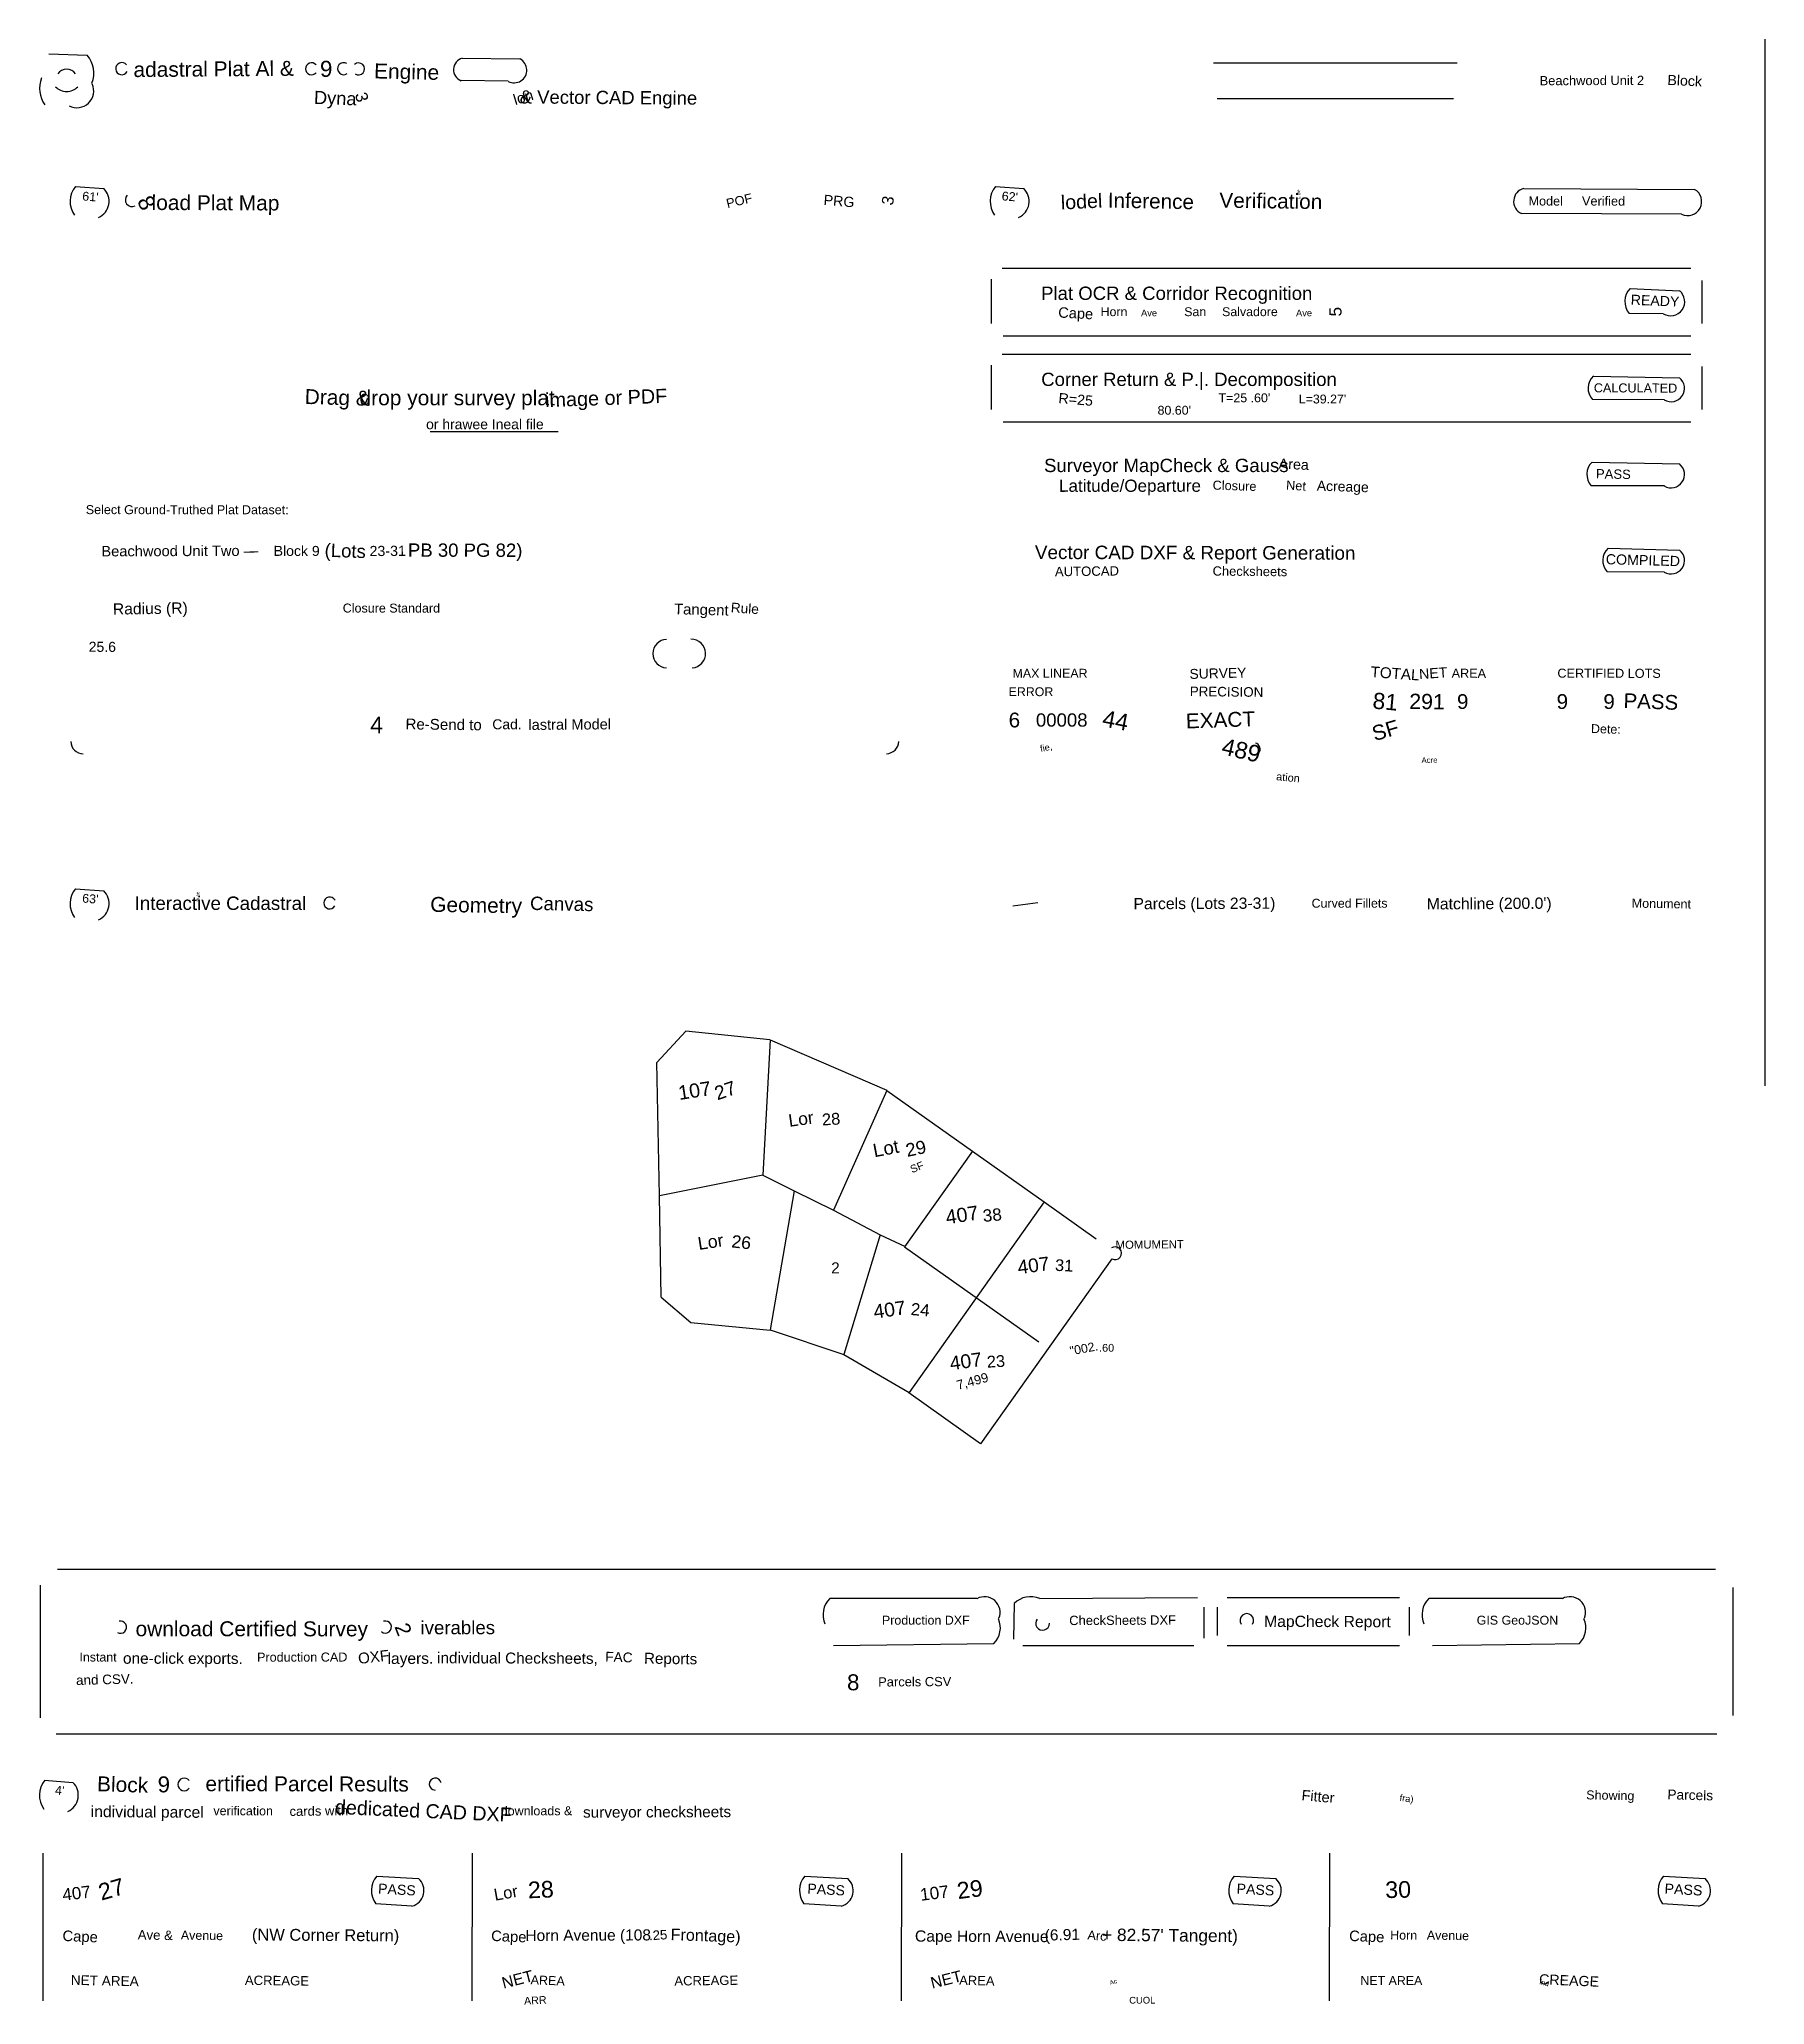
# Model space of a CAD drawing. Extents: x 23 to 1426, y 0 to 1598.
import ezdxf
from ezdxf.enums import TextEntityAlignment as Align

# ---------------------------------------------------------------- set-up
doc = ezdxf.new("R2010")
doc.units = 0
doc.header["$MEASUREMENT"] = 0
for name, color, linetype in [('PLAT-CURVE', 4, 'CONTINUOUS'), ('PLAT-LINE', 7, 'CONTINUOUS'), ('PLAT-TEXT-AREA', 5, 'CONTINUOUS'), ('PLAT-TEXT-CURVE', 6, 'CONTINUOUS'), ('PLAT-TEXT-DIST', 2, 'CONTINUOUS'), ('PLAT-TEXT-LOTNO', 5, 'CONTINUOUS'), ('PLAT-TEXT-MISC', 9, 'CONTINUOUS'), ('PLAT-TEXT-UNASSOC', 30, 'CONTINUOUS')]:
    doc.layers.add(name, color=color, linetype=linetype)
doc.styles.add('PLAT', font='arial.ttf')

msp = doc.modelspace()

# ---------------------------------------------------------------- linework, layer by layer
at = {"layer": 'PLAT-CURVE', "true_color": 0x03b2c2}
msp.add_arc((45.2, 1570.6), 22.4, -21.6487, 40.5549, dxfattribs=at)
at = {"layer": 'PLAT-CURVE', "true_color": 0x035760}
msp.add_arc((369.6, 1573.3), 9.59, 105.1232, -111.1105, dxfattribs=at)
at = {"layer": 'PLAT-CURVE', "true_color": 0x02c6d5}
msp.add_arc((45.8, 1558.1), 22.4, 157.8483, -143.4878, dxfattribs=at)
at = {"layer": 'PLAT-CURVE', "true_color": 0x00f0ff}
for centre, radius, start, end in [((45.5, 1565.1), 8.72, 33.1869, 146.8131), ((45.5, 1568.1), 12.5, -136.314, -43.686)]:
    msp.add_arc(centre, radius, start, end, dxfattribs=at)
at = {"layer": 'PLAT-CURVE', "true_color": 0xffffff}
for centre, radius, start, end in [((90.3, 1574.1), 4.93, 38.2509, -29.2677), ((98.7, 1467.5), 5.51, 136.2675, -63.0443), ((553.2, 1098.8), 8, 98.5586, 98.5586), ((259.4, 895.7), 4.82, 26.8632, -30.0671), ((89.2, 306.8), 4.97, -120.1438, 103.1844), ((304.6, 306.9), 4.93, -131.1568, 107.0329)]:
    msp.add_arc(centre, radius, start, end, dxfattribs=at)
at = {"layer": 'PLAT-CURVE', "true_color": 0xa7faff}
msp.add_arc((244.6, 1574), 4.88, 41.3659, -41.3659, dxfattribs=at)
at = {"layer": 'PLAT-CURVE', "true_color": 0x80f7ff}
msp.add_arc((270.7, 1574.1), 4.88, 58.8322, -53.4615, dxfattribs=at)
at = {"layer": 'PLAT-CURVE', "true_color": 0x66f6ff}
msp.add_arc((282.8, 1573.9), 4.92, -125.4049, 131.9209, dxfattribs=at)
at = {"layer": 'PLAT-CURVE', "true_color": 0x044f57}
msp.add_arc((409.3, 1572.9), 10.3, -117.8917, 62.3882, dxfattribs=at)
at = {"layer": 'PLAT-CURVE', "true_color": 0x8997ab}
msp.add_arc((1221.4, 1564.5), 5.76, 113.5385, 113.5385, dxfattribs=at)
at = {"layer": 'PLAT-CURVE', "true_color": 0x05738d}
msp.add_arc((53.9, 1556), 13.6, -117.9655, 24.6602, dxfattribs=at)
at = {"layer": 'PLAT-CURVE', "true_color": 0x0a4f5d}
msp.add_arc((67.4, 1466.2), 19.1, 140.549, -144.0195, dxfattribs=at)
at = {"layer": 'PLAT-CURVE', "true_color": 0x0c3440}
msp.add_arc((65.6, 1466.2), 14.4, -66.0167, 46.0127, dxfattribs=at)
at = {"layer": 'PLAT-CURVE', "true_color": 0x0a4c5a}
for centre in [(815.4, 1466.2), (67.4, 895.2)]:
    msp.add_arc(centre, 19.1, 140.549, -144.0195, dxfattribs=at)
at = {"layer": 'PLAT-CURVE', "true_color": 0x0c303d}
for centre in [(813.6, 1466.2), (65.6, 895.2)]:
    msp.add_arc(centre, 14.4, -66.0167, 46.0127, dxfattribs=at)
at = {"layer": 'PLAT-CURVE', "true_color": 0x0e5848}
msp.add_arc((1232.8, 1466.2), 10.9, 104.3067, -115.0449, dxfattribs=at)
at = {"layer": 'PLAT-CURVE', "true_color": 0x0d5647}
msp.add_arc((1363.4, 1466), 11.4, -116.2037, 60.8012, dxfattribs=at)
at = {"layer": 'PLAT-CURVE', "true_color": 0x01d3e1}
for centre in [(825.4, 1384.6), (825.4, 1314.6)]:
    msp.add_arc(centre, 13.6, 108.3338, 108.3338, dxfattribs=at)
at = {"layer": 'PLAT-CURVE', "true_color": 0x0d5045}
msp.add_arc((1327.3, 1384.7), 15, 134.9894, -139.4491, dxfattribs=at)
at = {"layer": 'PLAT-CURVE', "true_color": 0x0d3434}
for centre, radius, start, end in [((1349.5, 1384.7), 11.5, -121.0623, 50.8926), ((1349.9, 1314.2), 10.9, -120.2296, 51.2661)]:
    msp.add_arc(centre, radius, start, end, dxfattribs=at)
at = {"layer": 'PLAT-CURVE', "true_color": 0x0d4c42}
msp.add_arc((1296.1, 1314.2), 13.7, 132.8024, -137.6747, dxfattribs=at)
at = {"layer": 'PLAT-CURVE', "true_color": 0x01d2e1}
for centre in [(825.4, 1244.6), (825.4, 1173.6)]:
    msp.add_arc(centre, 13.6, 108.3338, 108.3338, dxfattribs=at)
at = {"layer": 'PLAT-CURVE', "true_color": 0x0f4b41}
msp.add_arc((1295.1, 1244.2), 13.7, 132.8024, -137.6747, dxfattribs=at)
at = {"layer": 'PLAT-CURVE', "true_color": 0x0f3233}
msp.add_arc((1349.9, 1244.2), 10.9, -120.2296, 51.2661, dxfattribs=at)
at = {"layer": 'PLAT-CURVE', "true_color": 0x11493f}
msp.add_arc((1308.1, 1174.2), 13.7, 132.8024, -137.6747, dxfattribs=at)
at = {"layer": 'PLAT-CURVE', "true_color": 0x113132}
msp.add_arc((1349.9, 1174.2), 10.9, -120.2296, 51.2661, dxfattribs=at)
at = {"layer": 'PLAT-CURVE', "true_color": 0x03afbd}
msp.add_arc((533.6, 1098.5), 11.6, 92.7479, -92.7357, dxfattribs=at)
at = {"layer": 'PLAT-CURVE', "true_color": 0x00e2f1}
msp.add_arc((553.4, 1098.5), 11.6, -86.8018, 91.7776, dxfattribs=at)
at = {"layer": 'PLAT-CURVE', "true_color": 0x00e4f8}
msp.add_arc((58.9, 1027.2), 10.1, -178.8358, -89.5791, dxfattribs=at)
at = {"layer": 'PLAT-CURVE', "true_color": 0x0093f5}
msp.add_arc((711.7, 1027.5), 10.4, -88.4589, -2.6778, dxfattribs=at)
at = {"layer": 'PLAT-CURVE', "true_color": 0x0fac78}
msp.add_arc((1010.9, 1020.9), 4.93, -103.1351, 77.9324, dxfattribs=at)
at = {"layer": 'PLAT-CURVE', "true_color": 0xdbf4ed}
msp.add_arc((897.9, 610.9), 5.22, -120.2669, 125.378, dxfattribs=at)
at = {"layer": 'PLAT-CURVE', "true_color": 0x095c6a}
msp.add_arc((679.1, 316.9), 18.7, 134.9177, -156.4494, dxfattribs=at)
at = {"layer": 'PLAT-CURVE', "true_color": 0x095d6b}
msp.add_arc((791.7, 318.9), 12.7, -21.8817, 119.0203, dxfattribs=at)
at = {"layer": 'PLAT-CURVE', "true_color": 0x422969}
msp.add_arc((829.1, 312.9), 18.7, 66.4494, 135.0823, dxfattribs=at)
at = {"layer": 'PLAT-CURVE', "true_color": 0x5c421a}
msp.add_arc((1166.1, 316.9), 18.7, 134.9177, -156.4494, dxfattribs=at)
at = {"layer": 'PLAT-CURVE', "true_color": 0x5c421b}
msp.add_arc((1267.7, 318.9), 12.7, -21.8817, 119.0203, dxfattribs=at)
at = {"layer": 'PLAT-CURVE', "true_color": 0x0b4a59}
msp.add_arc((787, 306.2), 17.6, -45.497, 24.677, dxfattribs=at)
at = {"layer": 'PLAT-CURVE', "true_color": 0x8646c8}
msp.add_arc((838.9, 309.9), 5.54, 139.994, 1.6425, dxfattribs=at)
at = {"layer": 'PLAT-CURVE', "true_color": 0x10b981}
msp.add_arc((1005, 312.4), 5.47, -34.003, -146.1155, dxfattribs=at)
at = {"layer": 'PLAT-CURVE', "true_color": 0x4a381c}
msp.add_arc((1263, 306.2), 17.6, -45.497, 24.677, dxfattribs=at)
at = {"layer": 'PLAT-CURVE', "true_color": 0x04444d}
msp.add_arc((42.4, 170.2), 19.1, 140.549, -144.0195, dxfattribs=at)
at = {"layer": 'PLAT-CURVE', "true_color": 0x05272d}
msp.add_arc((40.6, 170.2), 14.4, -66.0167, 46.0127, dxfattribs=at)
at = {"layer": 'PLAT-CURVE', "true_color": 0xfefefe}
for centre, radius, start, end in [((141, 179), 5.12, 36.5972, -36.5972), ((345.2, 179.2), 4.88, 12.0295, -92.586)]:
    msp.add_arc(centre, radius, start, end, dxfattribs=at)
at = {"layer": 'PLAT-CURVE', "true_color": 0x0e463d}
for centre in [(311, 92.7), (659, 92.7), (1008, 92.7)]:
    msp.add_arc(centre, 17.7, 138.8447, -142.6087, dxfattribs=at)
at = {"layer": 'PLAT-CURVE', "true_color": 0x0e2c2e}
for centre in [(323, 92.6), (672, 92.6), (1020, 92.6)]:
    msp.add_arc(centre, 13, -75.7393, 49.1148, dxfattribs=at)
at = {"layer": 'PLAT-CURVE', "true_color": 0x0e463e}
msp.add_arc((1357, 92.7), 17.7, 138.8447, -142.6087, dxfattribs=at)
at = {"layer": 'PLAT-CURVE', "true_color": 0x0f2c2e}
msp.add_arc((1369, 92.6), 13, -75.7393, 49.1148, dxfattribs=at)
at = {"layer": 'PLAT-LINE', "true_color": 0x00f0ff}
for p, q in [((31, 1586.1), (62.2, 1585.2)), ((341, 1279), (445, 1279)), ((617.4, 784.5), (712.2, 743.4)), ((712.2, 743.2), (669, 646)), ((712.2, 743.2), (781.9, 693.9)), ((781.9, 693.9), (726.8, 616.2)), ((611.5, 674.5), (527.4, 657.7)), ((611.5, 674.3), (636.9, 661.7)), ((840.2, 652.7), (730.5, 497.7))]:
    msp.add_line(p, q, dxfattribs=at)
at = {"layer": 'PLAT-LINE', "true_color": 0x052b32}
for p, q in [((367.1, 1582.6), (414, 1582)), ((404.5, 1563.9), (366.2, 1564.4))]:
    msp.add_line(p, q, dxfattribs=at)
at = {"layer": 'PLAT-LINE', "true_color": 0xfcfcfc}
msp.add_line((1426, 1598), (1426, 747), dxfattribs=at)
at = {"layer": 'PLAT-LINE', "true_color": 0x094b3a}
for p, q in [((978, 1579), (1176, 1579)), ((981, 1550), (1173, 1550))]:
    msp.add_line(p, q, dxfattribs=at)
at = {"layer": 'PLAT-LINE', "true_color": 0x0a5362}
msp.add_line((52.6, 1478.3), (75.6, 1476.6), dxfattribs=at)
at = {"layer": 'PLAT-LINE', "true_color": 0x0a505f}
for p, q in [((800.6, 1478.3), (823.6, 1476.6)), ((52.6, 907.3), (75.6, 905.6))]:
    msp.add_line(p, q, dxfattribs=at)
at = {"layer": 'PLAT-LINE', "true_color": 0x0e2c2e}
for p, q in [((1230.1, 1476.7), (1369, 1476)), ((1358.4, 1455.8), (1228.2, 1456.3)), ((297.7, 104.3), (331.5, 102.5)), ((645.7, 104.3), (680.5, 102.5)), ((994.7, 104.3), (1028.5, 102.5)), ((1343.7, 104.3), (1377.5, 102.5))]:
    msp.add_line(p, q, dxfattribs=at)
at = {"layer": 'PLAT-LINE', "true_color": 0x0b414e}
for p, q in [((806, 1412), (1366, 1412)), ((797, 1403), (797, 1367)), ((1375, 1402), (1375, 1367)), ((807, 1357), (1366, 1357)), ((797, 1333), (797, 1297)), ((806, 1342), (1366, 1342)), ((1375, 1332), (1375, 1297)), ((807, 1287), (1366, 1287))]:
    msp.add_line(p, q, dxfattribs=at)
at = {"layer": 'PLAT-LINE', "true_color": 0x0d4a42}
for p, q in [((1316.7, 1395.3), (1356.7, 1393.6)), ((1286.8, 1324.2), (1356.8, 1322.7))]:
    msp.add_line(p, q, dxfattribs=at)
at = {"layer": 'PLAT-LINE', "true_color": 0x0d3334}
for p, q in [((1343.5, 1374.9), (1315.9, 1375)), ((1344.5, 1304.8), (1286, 1305))]:
    msp.add_line(p, q, dxfattribs=at)
at = {"layer": 'PLAT-LINE', "true_color": 0x0f4940}
msp.add_line((1285.8, 1254.2), (1356.8, 1252.7), dxfattribs=at)
at = {"layer": 'PLAT-LINE', "true_color": 0x0f3133}
msp.add_line((1344.5, 1234.8), (1285, 1235), dxfattribs=at)
at = {"layer": 'PLAT-LINE', "true_color": 0x11473f}
msp.add_line((1298.8, 1184.2), (1356.8, 1182.7), dxfattribs=at)
at = {"layer": 'PLAT-LINE', "true_color": 0x112f32}
msp.add_line((1344.5, 1164.8), (1298, 1165), dxfattribs=at)
at = {"layer": 'PLAT-LINE', "true_color": 0x606674}
msp.add_line((835, 895.7), (814.8, 893), dxfattribs=at)
at = {"layer": 'PLAT-LINE', "true_color": 0x00e0ef}
msp.add_line((549, 791.5), (525.4, 766), dxfattribs=at)
at = {"layer": 'PLAT-LINE', "true_color": 0x01c5d4}
msp.add_line((617.2, 784.5), (549, 791.5), dxfattribs=at)
at = {"layer": 'PLAT-LINE', "true_color": 0x00eefd}
for p, q in [((617.4, 784.5), (611.5, 674.3)), ((707, 625.8), (727.1, 616.5)), ((677.4, 528.6), (730.5, 497.7)), ((788.4, 455.8), (730.2, 497.3))]:
    msp.add_line(p, q, dxfattribs=at)
at = {"layer": 'PLAT-LINE', "true_color": 0x00d0df}
msp.add_line((527.4, 657.7), (525.4, 766), dxfattribs=at)
at = {"layer": 'PLAT-LINE', "true_color": 0x00e9f8}
msp.add_line((781.9, 693.9), (840.2, 652.7), dxfattribs=at)
at = {"layer": 'PLAT-LINE', "true_color": 0x00e7f6}
msp.add_line((528.9, 575.2), (527.4, 657.7), dxfattribs=at)
at = {"layer": 'PLAT-LINE', "true_color": 0x00e7f5}
msp.add_line((636.9, 661.7), (617.5, 548.5), dxfattribs=at)
at = {"layer": 'PLAT-LINE', "true_color": 0x00effe}
for p, q in [((636.9, 661.7), (669, 645.9)), ((726.8, 616.2), (836, 538.9))]:
    msp.add_line(p, q, dxfattribs=at)
at = {"layer": 'PLAT-LINE', "true_color": 0x00efff}
msp.add_line((669, 646), (707, 625.8), dxfattribs=at)
at = {"layer": 'PLAT-LINE', "true_color": 0x00ddeb}
msp.add_line((840.2, 652.7), (882.5, 622.7), dxfattribs=at)
at = {"layer": 'PLAT-LINE', "true_color": 0x00e3f2}
msp.add_line((707, 625.8), (677.4, 528.6), dxfattribs=at)
at = {"layer": 'PLAT-LINE', "true_color": 0x01effd}
msp.add_line((895.3, 606.4), (788.4, 455.8), dxfattribs=at)
at = {"layer": 'PLAT-LINE', "true_color": 0x00ecfb}
msp.add_line((528.9, 575.2), (553, 554.7), dxfattribs=at)
at = {"layer": 'PLAT-LINE', "true_color": 0x00deed}
msp.add_line((553, 554.7), (617.5, 548.4), dxfattribs=at)
at = {"layer": 'PLAT-LINE', "true_color": 0x00eaf9}
msp.add_line((617.5, 548.5), (677.4, 528.5), dxfattribs=at)
at = {"layer": 'PLAT-LINE', "true_color": 0x0b3f4b}
for p, q in [((38, 354), (1386, 354)), ((37, 220), (1387, 220))]:
    msp.add_line(p, q, dxfattribs=at)
at = {"layer": 'PLAT-LINE', "true_color": 0x0c4050}
msp.add_line((24, 341), (24, 233), dxfattribs=at)
at = {"layer": 'PLAT-LINE', "true_color": 0x0a3e4b}
msp.add_line((1400, 339), (1400, 235), dxfattribs=at)
at = {"layer": 'PLAT-LINE', "true_color": 0x0c2e3b}
msp.add_line((785.5, 330.1), (665.9, 330.1), dxfattribs=at)
at = {"layer": 'PLAT-LINE', "true_color": 0x211c3d}
msp.add_line((815.9, 326.1), (815.3, 297), dxfattribs=at)
at = {"layer": 'PLAT-LINE', "true_color": 0x211b3c}
msp.add_line((836.6, 330.1), (965, 330.9), dxfattribs=at)
at = {"layer": 'PLAT-LINE', "true_color": 0x492c73}
for p, q in [((970.1, 323), (969.9, 298)), ((823, 292), (962, 292))]:
    msp.add_line(p, q, dxfattribs=at)
at = {"layer": 'PLAT-LINE', "true_color": 0x0e5346}
msp.add_line((981, 323), (981, 300), dxfattribs=at)
at = {"layer": 'PLAT-LINE', "true_color": 0x0f5347}
for p, q in [((989, 331), (1129, 331)), ((1137, 323), (1137, 300)), ((989, 292), (1129, 292))]:
    msp.add_line(p, q, dxfattribs=at)
at = {"layer": 'PLAT-LINE', "true_color": 0x2c2620}
msp.add_line((1261.5, 330.1), (1152.9, 330.1), dxfattribs=at)
at = {"layer": 'PLAT-LINE', "true_color": 0x0c2e3c}
msp.add_line((669, 292), (799.4, 293.6), dxfattribs=at)
at = {"layer": 'PLAT-LINE', "true_color": 0x2d2721}
msp.add_line((1156, 292), (1275.4, 293.6), dxfattribs=at)
at = {"layer": 'PLAT-LINE', "true_color": 0x034850}
msp.add_line((27.6, 182.3), (50.6, 180.6), dxfattribs=at)
at = {"layer": 'PLAT-LINE', "true_color": 0x0597a5}
for p, q in [((26.1, 123), (26, 3)), ((375.1, 123), (375, 3)), ((724.1, 123), (724, 3)), ((1072.1, 123), (1072, 3))]:
    msp.add_line(p, q, dxfattribs=at)
at = {"layer": 'PLAT-LINE', "true_color": 0x0e5948}
for p, q in [((326.2, 80.1), (296.9, 81.9)), ((675.2, 80.1), (644.9, 81.9)), ((1023.2, 80.1), (993.9, 81.9))]:
    msp.add_line(p, q, dxfattribs=at)
at = {"layer": 'PLAT-LINE', "true_color": 0x0f5948}
msp.add_line((1372.2, 80.1), (1342.9, 81.9), dxfattribs=at)

# ---------------------------------------------------------------- texts
at = {"layer": 'PLAT-TEXT-AREA', "style": 'PLAT'}
for s, height, rotation, p in [('SF', 12.17, 16.2194, (1117.6, 1036.1)), ('Acre', 4.52, 0.6231, (1153.5, 1011.9)), ('SF', 6.25, 21.6883, (736.8, 680.9)), ('FAC', 7.98, 357.915, (494.5, 282.5)), ('Ac', 3.71, 19.0748, (896.4, 18.4))]:
    msp.add_text(s, height=height, rotation=rotation, dxfattribs=at).set_placement(p, align=Align.MIDDLE_CENTER)
at = {"layer": 'PLAT-TEXT-CURVE', "style": 'PLAT'}
msp.add_text('R=25', height=8.31, rotation=355.2014, dxfattribs=at).set_placement((865.9, 1305.2), align=Align.MIDDLE_CENTER)
msp.add_text("T=25 .60'", height=7.22, dxfattribs=at).set_placement((1003, 1300.7), align=Align.BOTTOM_CENTER)
msp.add_text("L=39.27'", height=7.2, dxfattribs=at).set_placement((1066.5, 1305.5), align=Align.MIDDLE_CENTER)
at = {"layer": 'PLAT-TEXT-DIST', "style": 'PLAT'}
for s, p in [("61'", (65.1, 1473.7)), ("62'", (812.6, 1473.8)), ("63'", (65, 902.8)), ("4'", (40.1, 177.7))]:
    msp.add_text(s, height=7.22, rotation=355.6612, dxfattribs=at).set_placement(p, align=Align.TOP_CENTER)
msp.add_text("80.60'", height=7.22, dxfattribs=at).set_placement((946, 1290.6), align=Align.BOTTOM_CENTER)
at = {"layer": 'PLAT-TEXT-LOTNO', "style": 'PLAT'}
for s, height, p in [('9', 13, (256.5, 1574)), ('9', 12, (1180.5, 1059.5)), ('9', 12, (1261.5, 1059.5)), ('9', 12, (1299.5, 1059.5)), ('4', 13.5, (297.5, 1040.5)), ('6', 12, (816, 1044.5)), ('2', 9, (670.5, 599)), ('8', 13, (685, 262)), ('9', 13, (124.5, 179))]:
    msp.add_text(s, height=height, dxfattribs=at).set_placement(p, align=Align.MIDDLE_CENTER)
for s, height, rotation, p in [('3', 9.81, 286.0603, (285.5, 1551)), ('8', 13.1, 296.9557, (110.5, 1465)), ('3', 9.5, 79.6917, (713.1, 1466.9)), ('5', 10, 90, (1077, 1376.5)), ('81', 13.14, 354.7731, (1117.6, 1059.5)), ('291', 12.42, 358.9998, (1151.5, 1059.5)), ('44', 13.52, 349.2904, (898.3, 1044.2)), ('489', 13.52, 346.8649, (1000.5, 1019.9)), ('27', 11.19, 19.2163, (580.9, 743.3)), ('107', 11.49, 8.7563, (556, 743.2)), ('28', 9.6, 3.5349, (667, 720)), ('29', 10.67, 11.8082, (735.9, 696.1)), ('407', 11.5, 8.7916, (773.4, 642.1)), ('38', 9.97, 5.2222, (798, 642)), ('26', 10.18, 353.5651, (594, 619.9)), ('407', 11.17, 7.5726, (831.5, 601.1)), ('31', 9.49, 357.1592, (856.5, 601)), ('407', 11.27, 7.9394, (714.5, 565.1)), ('24', 9.89, 355.2197, (739.5, 565)), ('407', 11.26, 7.891, (776.5, 523.1)), ('23', 9.56, 3.2933, (801, 523)), ('2', 12.1, 290.9904, (319.2, 305.1)), ('407', 9.9, 6.5756, (53.5, 90.6)), ('27', 13.52, 16.0487, (81.9, 93.8)), ('28', 13.52, 2.2935, (431, 93.5)), ('107', 10.03, 7.0259, (751, 90.7)), ('29', 13.52, 7.1737, (779.8, 93.7)), ('30', 13.52, 1.1587, (1128, 93.5))]:
    msp.add_text(s, height=height, rotation=rotation, dxfattribs=at).set_placement(p, align=Align.MIDDLE_CENTER)
at = {"layer": 'PLAT-TEXT-MISC', "style": 'PLAT'}
for s, height, rotation, p in [('adastral Plat Al &', 12.171, 0.469, (165, 1573.9)), ('Engine', 12.17, 358.6656, (321.9, 1571.7)), ('Beachwood Unit 2', 7.492, 0.1956, (1285.5, 1564.5)), ('Block', 8.23, 357.2585, (1361, 1564.4)), ('Dyna', 10.62, 357.7624, (263.9, 1550.2)), ('lon', 8.72, 17.1783, (416.7, 1550.9)), ('& Vector CAD Engine', 10.741, 359.6244, (486, 1550.7)), ('load Plat Map', 12.171, 359.7613, (166.5, 1465.1)), ('POF', 7.45, 13.2856, (592.3, 1466.8)), ('PRG', 8.3, 355.254, (673.5, 1466.5)), ('lodel', 11.43, 2.7402, (870.6, 1466.1)), ('Inference', 12.03, 358.8332, (927, 1466.5)), ('Verification', 12.111, 359.1241, (1024.5, 1466.6)), ('L Be', 2.7, 90, (1047, 1472)), ('Model', 7.33, 359.6908, (1248, 1466.5)), ('Verified', 7.42, 359.6908, (1295, 1466.5)), ('Cape', 8.51, 356.9469, (865.9, 1375.3)), ('READY', 8.22, 357.6607, (1336.9, 1385.5)), ('Drag &', 12.17, 358.3762, (265.5, 1306.8)), ('drop your survey plat', 12.171, 359.988, (363, 1306.5)), ('image or PDF', 11.526, 2.0579, (484.1, 1306.4)), ('CALCULATED', 7.34, 359.8427, (1321, 1314.5)), ('Surveyor MapCheck & Gauss', 10.803, 0.0028, (939.5, 1251.5)), ('Area', 8.3, 357.4012, (1043.2, 1252.5)), ('PASS', 7.61, 358.762, (1303, 1244.5)), ('Latitude/Oeparture', 9.905, 0.0189, (910, 1235)), ('Closure', 7.4, 358.1723, (995, 1235)), ('Net', 7.41, 356.4504, (1045, 1235.1)), ('Acreage', 8.12, 358.2058, (1083, 1234.4)), ('Select Ground-Truthed Plat Dataset:', 7.301, 359.9573, (143.5, 1215.5)), ('Beachwood Unit Two —', 8.51, 0.2177, (137.5, 1182)), ('Block 9', 8.17, 359.881, (232.5, 1182)), ('(Lots', 10.79, 358.0473, (272, 1182.1)), ('23-31', 8.29, 0.3976, (306.5, 1182)), ('PB 30 PG 82)', 10.8, 359.9097, (369.5, 1182.6)), ('Vector CAD DXF & Report Generation', 10.968, 359.8615, (963, 1180.6)), ('AUTOCAD', 7.63, 0.6989, (875, 1165.5)), ('Checksheets', 7.507, 359.4718, (1007.5, 1165.4)), ('COMPILED', 8.27, 358.4846, (1327, 1174.5)), ('Radius (R)', 9.12, 0.8865, (113.5, 1135.2)), ('Closure Standard', 7.277, 359.9426, (309.5, 1135.5)), ('Tangent', 8.66, 358.4802, (561.5, 1134.3)), ('Rule', 7.94, 356.2917, (596.9, 1135.3)), ('SURVEY', 8.05, 1.465, (981.5, 1082.5)), ('TOTAL', 8.85, 356.0694, (1125.5, 1082.4)), ('NET', 8.25, 3.9803, (1156.5, 1082.6)), ('ERROR', 7.2, 0.0049, (829.5, 1067.5)), ('MAX LINEAR', 7.21, 0.0053, (845, 1082.5)), ('PRECISION', 7.78, 359.3244, (988.5, 1067.5)), ('AREA', 7.35, 359.613, (1185.5, 1082.5)), ('CERTIFIED LOTS', 7.364, 359.8725, (1299.5, 1082.5)), ('PASS', 11.93, 357.8046, (1333.5, 1059.5)), ('Re-Send to', 8.77, 359.2755, (352, 1040.9)), ('lastral Model', 8.484, 0.4142, (454.5, 1040.9)), ('00008', 10.81, 0.0084, (854.5, 1044.5)), ('EXACT', 12.08, 1.9561, (983.5, 1044.6)), ('Dete:', 7.25, 358.3612, (1296.9, 1037.2)), ('fie,', 5.31, 11.2581, (841.8, 1022.1)), ('ation', 6.34, 354.4355, (1038.5, 997.8)), ('Interactive Cadastral', 10.886, 359.9645, (170.5, 895.5)), ('w ae', 2.7, 90, (152, 901)), ('Geometry', 12.17, 359.0723, (378.4, 894)), ('Canvas', 10.87, 358.816, (448, 895)), ('Parcels (Lots 23-31)', 9.176, 0.2078, (970.5, 895.4)), ('Curved Fillets', 7.233, 0.0335, (1088.5, 895.5)), ("Matchline (200.0')", 9.186, 0.3482, (1202, 895.3)), ('Monument', 7.3, 359.0697, (1342, 895.2)), ('Lor', 10.15, 7.946, (642.5, 720.1)), ('Lot', 10.86, 10.8914, (711.5, 696.2)), ('Lor', 10.34, 8.7297, (569, 620.2)), ('MOMUMENT', 6.62, 0.5428, (926, 618)), ('7,499', 7.54, 15.3424, (781.9, 506.9)), ('ownload Certified Survey', 12.171, 359.9629, (196, 305.5)), ('iverables', 10.84, 0.0955, (363.5, 306.5)), ('Production DXF', 7.236, 359.9723, (744, 312.5)), ('CheckSheets DXF', 7.558, 0.2476, (904, 312.5)), ('MapCheck Report', 9.156, 359.8014, (1070.5, 311.5)), ('GIS GeoJSON', 7.234, 359.9695, (1225, 312.5)), ('OXF', 8.79, 6.4812, (295, 282.7)), ('Instant', 7.2, 359.8749, (71, 282.5)), ('one-click exports.', 8.964, 359.8972, (140, 281.5)), ('Production CAD', 7.334, 0.1043, (237, 282.5)), ('layers.', 9.04, 0.2762, (325, 281.5)), ('individual Checksheets,', 8.903, 359.7944, (412, 281.7)), ('Reports', 8.85, 359.1226, (536.5, 281.3)), ('and CSV.', 7.82, 1.5816, (76.5, 264.3)), ('Parcels CSV', 7.516, 0.3145, (735, 262.5)), ('Block', 12.17, 358.1619, (91, 178.9)), ('ertified Parcel Results', 12.171, 359.893, (241, 179.4)), ('individual parcel', 9.183, 359.6248, (111, 156.7)), ('verification', 7.251, 359.8388, (189, 157.5)), ('cards with', 7.58, 0.7801, (250.5, 157.4)), ('dedicated CAD DXF', 11.417, 357.414, (335.5, 157.5)), ('downloads &', 7.274, 0.0747, (427.5, 157.5)), ('surveyor checksheets', 8.914, 0.2104, (525.5, 156.6)), ('Fitter', 8.4, 354.7892, (1062.9, 169.2)), ('fra)', 5.4, 352.5981, (1134.9, 167.5)), ('Showing', 7.31, 358.8632, (1300.5, 170.1)), ('Parcels', 7.98, 358.5293, (1365.5, 170.4)), ('PASS', 8.21, 356.8951, (314, 93.5)), ('PASS', 8.19, 356.984, (663, 93.5)), ('PASS', 8.21, 356.8951, (1012, 93.5)), ('PASS', 8.26, 356.8951, (1360, 93.5)), ('Lor', 9.64, 10.1607, (402.5, 90.8)), ('Cape', 8.61, 357.5437, (56.5, 55.4)), ('Ave &', 7.68, 358.7848, (117.6, 56.5)), ('Avenue', 7.25, 358.9437, (155.5, 56.2)), ('(NW Corner Return)', 9.586, 359.627, (256, 56.5)), ('Cape', 8.6, 357.5177, (405, 55.4)), ('Horn Avenue (108', 9, 0.2608, (469.5, 56.4)), ('Frontage)', 9.4, 358.0289, (565, 56.1)), ('Cape Horn Avenue', 9.145, 359.8073, (789.5, 55.5)), ('Arc', 7.4, 355.3289, (883.2, 56)), ("+ 82.57' Tangent)", 10.093, 359.4655, (942.5, 56.3)), ('Cape', 8.58, 357.6048, (1102.5, 55.4)), ('Horn', 7.25, 359.4447, (1132.5, 56.4)), ('Avenue', 7.24, 359.0454, (1168.5, 56.2)), ('NET AREA', 7.9, 358.8623, (76.5, 19.4)), ('ACREAGE', 7.64, 359.3549, (216.5, 19.5)), ('NET', 9.23, 14.302, (412, 20.5)), ('AREA', 7.3, 357.6909, (436.6, 19.6)), ('ACREAGE', 7.59, 0.706, (565.5, 19.5)), ('NET', 9.18, 13.955, (760.5, 20.4)), ('AREA', 7.56, 358.6438, (785.5, 19.5)), ('NET AREA', 7.2, 359.9979, (1122.5, 19.5)), ('ind', 4.14, 344.7339, (1246.9, 17.6)), ('CREAGE', 8.28, 357.613, (1267, 19.6)), ('ARR', 6.21, 3.0763, (426.5, 3.4)), ('CUOL', 5.47, 0.1966, (920, 3.5))]:
    msp.add_text(s, height=height, rotation=rotation, dxfattribs=at).set_placement(p, align=Align.MIDDLE_CENTER)
for s, height, p in [('Plat OCR & Corridor Recognition', 10.8, (948, 1391.5)), ('Horn', 7.2, (897, 1376.5)), ('Ave', 5.4, (925.5, 1375.5)), ('San', 7.2, (963, 1376.5)), ('Salvadore', 7.2, (1007.5, 1376.5)), ('Ave', 5.4, (1051.5, 1375.5)), ('Corner Return & P.|. Decomposition', 10.8, (958, 1321.5)), ('or hrawee Ineal file', 8.1, (385.5, 1285)), ('Cad.', 8.1, (403.5, 1041))]:
    msp.add_text(s, height=height, dxfattribs=at).set_placement(p, align=Align.MIDDLE_CENTER)
at = {"layer": 'PLAT-TEXT-UNASSOC', "style": 'PLAT'}
for s, height, rotation, p in [('25.6', 8.18, 359.8031, (74.5, 1104)), ('"002.', 7.2, 10.573, (872.5, 533.5)), ('.25', 7.67, 3.3853, (526.4, 56.5)), ('(6.91', 9, 1.4926, (855, 56.8))]:
    msp.add_text(s, height=height, rotation=rotation, dxfattribs=at).set_placement(p, align=Align.MIDDLE_CENTER)
msp.add_text('.60', height=6.3, dxfattribs=at).set_placement((891, 534), align=Align.MIDDLE_CENTER)

doc.saveas('drawing.dxf')
